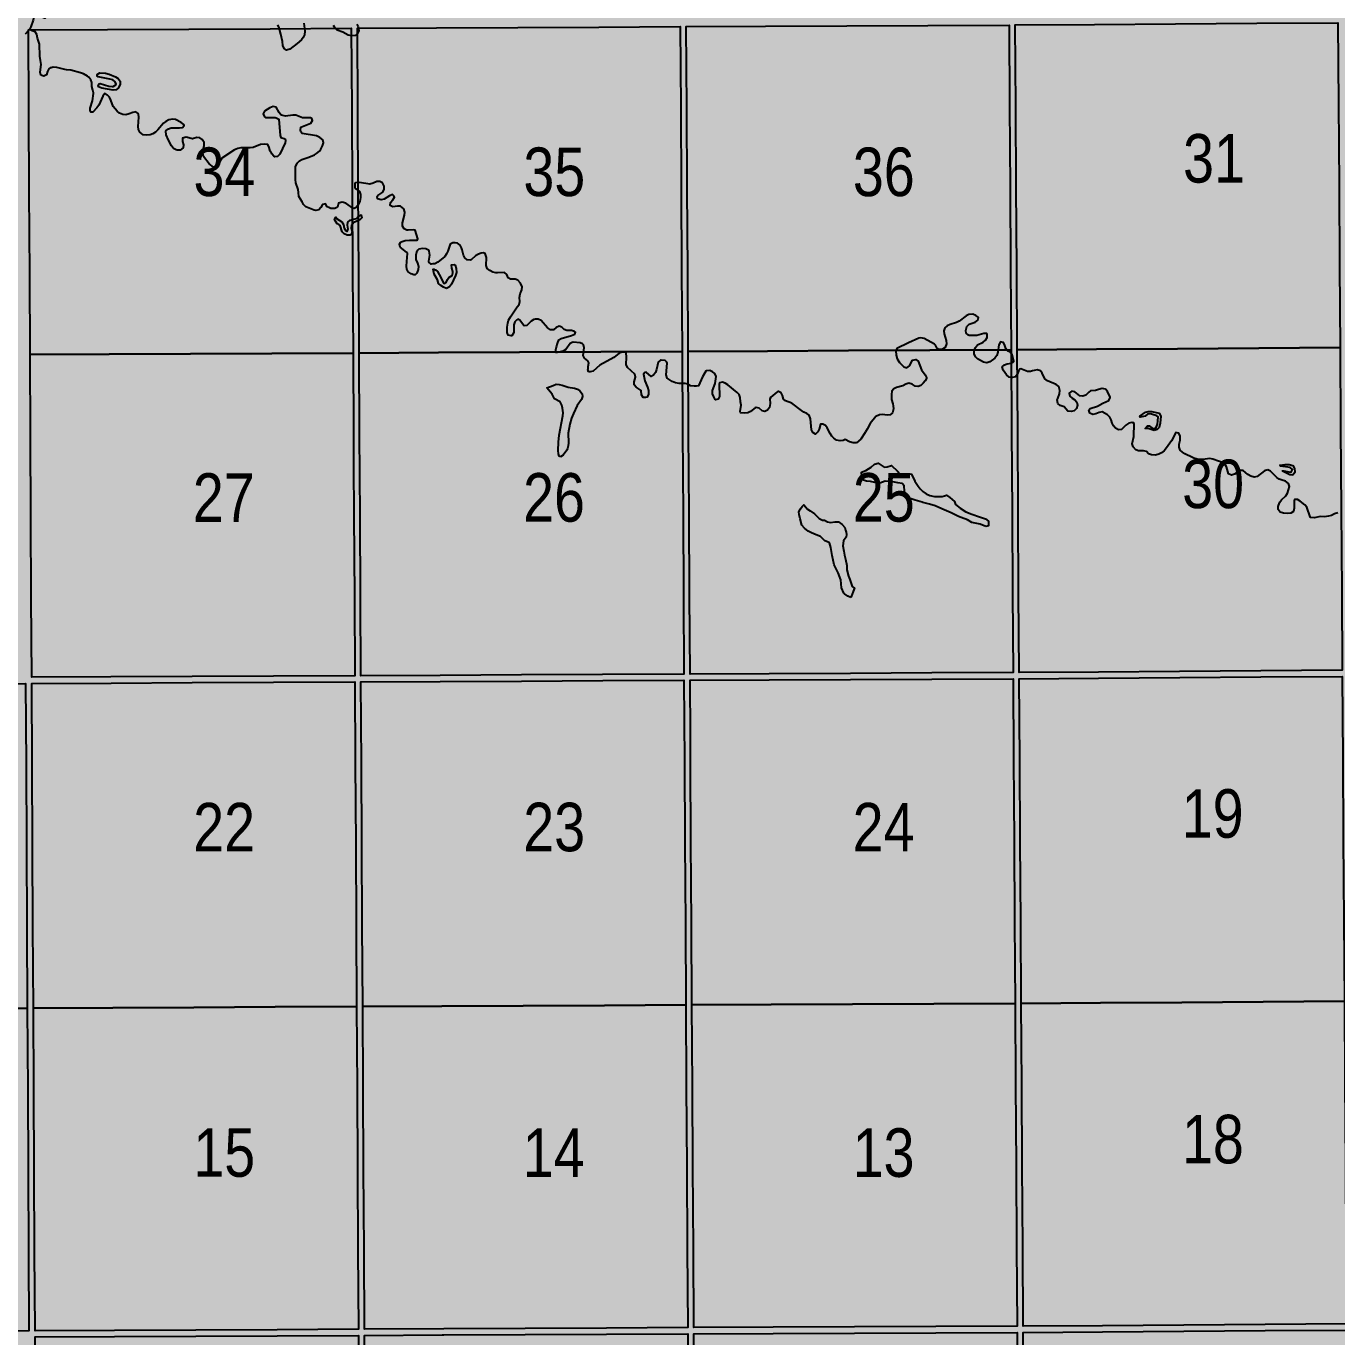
# Model space of a CAD drawing. Extents: x 403018 to 417191, y 6033193 to 6042673.
# Drawn here: x 415498.4 to 415714.5, y 6037375.8 to 6037591.9 of the extents above; entities that cross this region are included whole.
import ezdxf

# ---------------------------------------------------------------- set-up
doc = ezdxf.new("R2010")
doc.units = 0
doc.header["$LTSCALE"] = 5
doc.linetypes.add('DASHED2', pattern=[9.525, 6.35, -3.175])
for name, color, linetype in [('Quarters', 8, 'Continuous'), ('RoadSeg', 57, 'DASHED2'), ('T-WATER', 160, 'Continuous')]:
    doc.layers.add(name, color=color, linetype=linetype)
doc.layers.add('ROUTE-MAP-BACKGROUND-H', color=7, linetype='Continuous', true_color=0xf0ebff)
doc.styles.add('120', font='ARIALN.TTF', dxfattribs={"height": 13})

msp = doc.modelspace()

# ---------------------------------------------------------------- hatches: boundary and pattern name
at = {"layer": 'ROUTE-MAP-BACKGROUND-H'}
h = msp.add_hatch(color=256, dxfattribs=at)
h.dxf.hatch_style = 1
h.paths.add_polyline_path([(412923.423, 6037807.465), (416092.9, 6037807.465), (416092.9, 6035965.758), (412923.423, 6035965.758)])

# ---------------------------------------------------------------- linework, layer by layer
at = {"layer": 'Quarters'}
for points in [[(415606.477, 6037551.682), (415606.555, 6037538.294), (415593.157, 6037538.227), (415579.759, 6037538.16), (415566.361, 6037538.093), (415553.298, 6037538.028), (415553.226, 6037551.416), (415553.153, 6037564.805), (415553.081, 6037578.195), (415553.009, 6037591.584), (415566.067, 6037591.649), (415579.46, 6037591.716), (415592.853, 6037591.783), (415606.246, 6037591.85), (415606.323, 6037578.46), (415606.4, 6037565.071), (415606.477, 6037551.682)], [(415660.733, 6037551.945), (415660.816, 6037538.553), (415647.418, 6037538.489), (415634.02, 6037538.425), (415620.622, 6037538.361), (415607.559, 6037538.299), (415607.482, 6037551.687), (415607.404, 6037565.076), (415607.327, 6037578.465), (415607.25, 6037591.855), (415620.308, 6037591.92), (415633.701, 6037591.987), (415647.094, 6037592.054), (415660.487, 6037592.121), (415660.569, 6037578.729), (415660.651, 6037565.336), (415660.733, 6037551.945)], [(415674.883, 6037538.651), (415661.82, 6037538.56), (415661.738, 6037551.952), (415661.655, 6037565.343), (415661.573, 6037578.736), (415661.492, 6037592.128), (415674.55, 6037592.219), (415687.943, 6037592.311), (415701.336, 6037592.404), (415714.729, 6037592.496), (415714.816, 6037579.104), (415714.902, 6037565.713), (415714.989, 6037552.322), (415715.076, 6037538.931), (415701.678, 6037538.838), (415688.281, 6037538.744), (415674.883, 6037538.651)], [(415552.221, 6037551.411), (415552.294, 6037538.023), (415538.894, 6037537.959), (415525.494, 6037537.895), (415512.094, 6037537.831), (415499.029, 6037537.769), (415498.961, 6037551.158), (415498.893, 6037564.548), (415498.825, 6037577.938), (415498.758, 6037591.329), (415511.818, 6037591.39), (415525.214, 6037591.453), (415538.609, 6037591.516), (415552.005, 6037591.579), (415552.077, 6037578.189), (415552.149, 6037564.8), (415552.221, 6037551.411)], [(415552.511, 6037497.857), (415552.581, 6037484.803), (415539.177, 6037484.738), (415525.773, 6037484.674), (415512.368, 6037484.609), (415499.299, 6037484.546), (415499.232, 6037497.601), (415499.164, 6037510.99), (415499.097, 6037524.38), (415499.029, 6037537.769), (415512.094, 6037537.831), (415525.494, 6037537.895), (415538.894, 6037537.959), (415552.294, 6037538.023), (415552.366, 6037524.634), (415552.393, 6037519.6), (415552.439, 6037511.245), (415552.511, 6037497.857)], [(415606.787, 6037498.129), (415606.862, 6037485.075), (415593.459, 6037485.008), (415580.056, 6037484.941), (415566.654, 6037484.874), (415553.586, 6037484.808), (415553.515, 6037497.862), (415553.443, 6037511.25), (415553.37, 6037524.639), (415553.298, 6037538.028), (415566.361, 6037538.093), (415579.759, 6037538.16), (415593.157, 6037538.227), (415606.555, 6037538.294), (415606.632, 6037524.906), (415606.709, 6037511.517), (415606.787, 6037498.129)], [(415661.062, 6037498.379), (415661.142, 6037485.322), (415647.74, 6037485.261), (415634.337, 6037485.2), (415620.934, 6037485.139), (415607.866, 6037485.08), (415607.791, 6037498.133), (415607.713, 6037511.522), (415607.636, 6037524.91), (415607.559, 6037538.299), (415620.622, 6037538.361), (415634.02, 6037538.425), (415647.418, 6037538.489), (415660.816, 6037538.553), (415660.898, 6037525.162), (415660.98, 6037511.77), (415661.062, 6037498.379)], [(415675.214, 6037485.421), (415662.146, 6037485.329), (415662.066, 6037498.386), (415661.984, 6037511.777), (415661.902, 6037525.169), (415661.82, 6037538.56), (415674.883, 6037538.651), (415688.281, 6037538.744), (415701.678, 6037538.838), (415715.076, 6037538.931), (415715.163, 6037525.54), (415715.25, 6037512.149), (415715.337, 6037498.758), (415715.422, 6037485.702), (415702.019, 6037485.608), (415688.617, 6037485.514), (415675.214, 6037485.421)], [(415552.804, 6037443.633), (415552.877, 6037430.244), (415539.468, 6037430.179), (415526.059, 6037430.114), (415512.649, 6037430.048), (415499.575, 6037429.985), (415499.507, 6037443.374), (415499.44, 6037456.763), (415499.372, 6037470.153), (415499.304, 6037483.542), (415512.373, 6037483.605), (415525.778, 6037483.67), (415539.182, 6037483.734), (415552.587, 6037483.799), (415552.659, 6037470.41), (415552.732, 6037457.022), (415552.804, 6037443.633)], [(415607.1, 6037443.905), (415607.177, 6037430.517), (415593.769, 6037430.45), (415580.362, 6037430.382), (415566.954, 6037430.315), (415553.881, 6037430.249), (415553.808, 6037443.638), (415553.736, 6037457.027), (415553.664, 6037470.415), (415553.591, 6037483.804), (415566.659, 6037483.869), (415580.062, 6037483.936), (415593.465, 6037484.004), (415606.868, 6037484.071), (415606.945, 6037470.682), (415607.022, 6037457.294), (415607.1, 6037443.905)], [(415661.395, 6037444.144), (415661.477, 6037430.752), (415648.07, 6037430.694), (415634.662, 6037430.636), (415621.254, 6037430.578), (415608.181, 6037430.521), (415608.104, 6037443.91), (415608.027, 6037457.298), (415607.949, 6037470.687), (415607.925, 6037474.968), (415607.872, 6037484.075), (415620.94, 6037484.135), (415634.343, 6037484.196), (415647.746, 6037484.257), (415661.148, 6037484.318), (415661.231, 6037470.927), (415661.313, 6037457.535), (415661.395, 6037444.144)], [(415675.554, 6037430.851), (415662.481, 6037430.759), (415662.399, 6037444.151), (415662.317, 6037457.542), (415662.235, 6037470.934), (415662.153, 6037484.325), (415675.22, 6037484.416), (415688.623, 6037484.51), (415702.026, 6037484.604), (415715.428, 6037484.697), (415715.515, 6037471.306), (415715.602, 6037457.916), (415715.689, 6037444.525), (415715.776, 6037431.134), (415702.368, 6037431.039), (415688.961, 6037430.945), (415675.554, 6037430.851)], [(415498.503, 6037443.369), (415498.571, 6037429.98), (415485.159, 6037429.92), (415471.748, 6037429.86), (415458.336, 6037429.8), (415445.259, 6037429.742), (415445.196, 6037443.134), (415445.133, 6037456.526), (415445.07, 6037469.918), (415445.007, 6037483.31), (415458.079, 6037483.366), (415471.486, 6037483.423), (415484.893, 6037483.48), (415498.299, 6037483.537), (415498.367, 6037470.148), (415498.435, 6037456.758), (415498.503, 6037443.369)], [(415498.775, 6037389.811), (415498.841, 6037376.757), (415485.424, 6037376.695), (415472.008, 6037376.632), (415458.591, 6037376.57), (415445.51, 6037376.509), (415445.448, 6037389.566), (415445.385, 6037402.958), (415445.322, 6037416.35), (415445.259, 6037429.742), (415458.336, 6037429.8), (415471.748, 6037429.86), (415485.159, 6037429.92), (415498.571, 6037429.98), (415498.639, 6037416.59), (415498.707, 6037403.201), (415498.775, 6037389.811)], [(415553.094, 6037390.079), (415553.164, 6037377.025), (415539.751, 6037376.959), (415526.338, 6037376.893), (415512.924, 6037376.827), (415499.845, 6037376.762), (415499.779, 6037389.816), (415499.711, 6037403.206), (415499.643, 6037416.595), (415499.575, 6037429.985), (415512.649, 6037430.048), (415526.059, 6037430.114), (415539.468, 6037430.179), (415552.877, 6037430.244), (415552.949, 6037416.856), (415553.021, 6037403.467), (415553.094, 6037390.079)], [(415607.409, 6037390.352), (415607.484, 6037377.298), (415594.072, 6037377.231), (415580.659, 6037377.163), (415567.246, 6037377.096), (415554.169, 6037377.03), (415554.098, 6037390.084), (415554.026, 6037403.472), (415553.953, 6037416.861), (415553.881, 6037430.249), (415566.954, 6037430.315), (415580.362, 6037430.382), (415593.769, 6037430.45), (415607.177, 6037430.517), (415607.254, 6037417.129), (415607.332, 6037403.74), (415607.409, 6037390.352)], [(415661.724, 6037390.578), (415661.804, 6037377.521), (415648.391, 6037377.466), (415634.979, 6037377.411), (415621.566, 6037377.356), (415608.489, 6037377.302), (415608.413, 6037390.356), (415608.336, 6037403.744), (415608.259, 6037417.133), (415608.181, 6037430.521), (415621.254, 6037430.578), (415634.662, 6037430.636), (415648.07, 6037430.694), (415661.477, 6037430.752), (415661.559, 6037417.361), (415661.642, 6037403.969), (415661.724, 6037390.578)], [(415675.885, 6037377.621), (415662.808, 6037377.528), (415662.728, 6037390.585), (415662.646, 6037403.976), (415662.564, 6037417.368), (415662.481, 6037430.759), (415675.554, 6037430.851), (415688.961, 6037430.945), (415702.368, 6037431.039), (415715.776, 6037431.134), (415715.863, 6037417.743), (415715.949, 6037404.352), (415716.036, 6037390.961), (415716.121, 6037377.905), (415702.709, 6037377.81), (415689.297, 6037377.715), (415675.885, 6037377.621)], [(415553.387, 6037335.855), (415553.459, 6037322.466), (415540.041, 6037322.399), (415526.623, 6037322.332), (415513.205, 6037322.266), (415500.122, 6037322.2), (415500.054, 6037335.59), (415499.986, 6037348.979), (415499.918, 6037362.368), (415499.85, 6037375.758), (415512.929, 6037375.822), (415526.343, 6037375.888), (415539.756, 6037375.955), (415553.17, 6037376.021), (415553.242, 6037362.632), (415553.315, 6037349.244), (415553.387, 6037335.855)], [(415607.722, 6037336.129), (415607.799, 6037322.74), (415594.382, 6037322.673), (415580.964, 6037322.605), (415567.546, 6037322.537), (415554.464, 6037322.471), (415554.391, 6037335.86), (415554.319, 6037349.249), (415554.247, 6037362.637), (415554.174, 6037376.026), (415566.978, 6037376.09), (415567.252, 6037376.091), (415580.665, 6037376.159), (415594.077, 6037376.226), (415607.49, 6037376.294), (415607.567, 6037362.905), (415607.645, 6037349.517), (415607.722, 6037336.129)], [(415662.057, 6037336.342), (415662.139, 6037322.951), (415648.721, 6037322.899), (415635.304, 6037322.847), (415621.886, 6037322.795), (415608.804, 6037322.744), (415608.726, 6037336.133), (415608.649, 6037349.521), (415608.572, 6037362.91), (415608.494, 6037376.298), (415621.572, 6037376.352), (415634.985, 6037376.407), (415648.398, 6037376.462), (415661.81, 6037376.517), (415661.892, 6037363.125), (415661.974, 6037349.734), (415662.057, 6037336.342)], [(415676.225, 6037323.051), (415663.143, 6037322.958), (415663.061, 6037336.35), (415662.979, 6037349.741), (415662.897, 6037363.132), (415662.814, 6037376.524), (415675.891, 6037376.616), (415689.304, 6037376.711), (415702.716, 6037376.806), (415716.128, 6037376.9), (415716.214, 6037363.509), (415716.301, 6037350.118), (415716.388, 6037336.728), (415716.475, 6037323.337), (415703.058, 6037323.241), (415689.642, 6037323.146), (415676.225, 6037323.051)]]:
    msp.add_lwpolyline(points, close=True, dxfattribs=at)
at = {"layer": 'T-WATER'}
for points in [[(415503.426, 6037595.246), (415503.119, 6037595.211), (415502.549, 6037595.043), (415502.113, 6037594.683), (415501.831, 6037593.638), (415501.517, 6037593.261), (415501.388, 6037593.26), (415500.96, 6037593.412), (415500.923, 6037593.52), (415501.001, 6037594.011), (415501.236, 6037594.584), (415501.304, 6037595.102), (415501.076, 6037595.299), (415500.748, 6037595.238), (415500.305, 6037595.005), (415499.935, 6037594.61), (415499.791, 6037594.156), (415499.672, 6037593.402), (415499.538, 6037592.92), (415499.146, 6037591.817), (415498.909, 6037591.36)], [(415544.163, 6037592.412), (415544.338, 6037591.125), (415544.281, 6037590.514), (415544.081, 6037590.076), (415543.814, 6037589.684), (415543.081, 6037589.046), (415541.872, 6037588.133), (415541.338, 6037587.994), (415540.938, 6037588.266), (415540.712, 6037588.749), (415540.655, 6037589.413), (415540.407, 6037590.598), (415540.083, 6037591.66), (415539.861, 6037592.132)], [(415552.896, 6037592.252), (415553.158, 6037591.817), (415553.223, 6037591.232), (415553.05, 6037590.741), (415552.69, 6037590.41), (415552.078, 6037590.356), (415551.508, 6037590.471), (415550.609, 6037590.916), (415549.669, 6037591.285), (415549.321, 6037591.604), (415549.078, 6037592.053)], [(415498.909, 6037591.36), (415498.569, 6037590.963), (415498.193, 6037590.626)], [(415502.507, 6037585.08), (415502.335, 6037585.047), (415502.144, 6037584.895), (415501.915, 6037584.452), (415501.738, 6037583.922), (415501.273, 6037583.685), (415500.779, 6037583.877), (415500.695, 6037584.363), (415500.838, 6037585.594), (415500.765, 6037586.269), (415500.622, 6037586.973), (415500.569, 6037588.972), (415500.238, 6037589.948), (415500.123, 6037590.571), (415499.89, 6037591.004), (415499.376, 6037591.148), (415498.909, 6037591.36)], [(415504.774, 6037584.773), (415503.419, 6037585.091), (415502.848, 6037585.145), (415502.507, 6037585.08)], [(415508.473, 6037583.678), (415507.858, 6037584.063), (415507.341, 6037584.263), (415505.753, 6037584.68), (415505.036, 6037584.711), (415504.774, 6037584.773)], [(415509.385, 6037581.377), (415509.22, 6037581.964), (415509.208, 6037582.622), (415509.071, 6037583.106), (415508.716, 6037583.526), (415508.473, 6037583.678)], [(415534.706, 6037571.876), (415533.772, 6037571.877), (415533.281, 6037571.778), (415532.762, 6037571.536), (415530.632, 6037570.185), (415529.864, 6037568.846), (415529.3, 6037568.694), (415528.54, 6037569.239), (415527.645, 6037570.449), (415527.539, 6037570.942), (415527.558, 6037571.518), (415527.722, 6037572.233), (415527.759, 6037572.738), (415527.396, 6037573.237), (415527.018, 6037573.54), (415526.518, 6037573.565), (415525.8, 6037573.378), (415524.752, 6037573.651), (415524.189, 6037573.444), (415524.185, 6037572.93), (415524.351, 6037572.382), (415524.273, 6037571.882), (415523.795, 6037571.508), (415523.294, 6037571.48), (415523.103, 6037571.535), (415522.666, 6037571.778), (415522.359, 6037572.179), (415521.866, 6037573.105), (415521.47, 6037574.034), (415521.423, 6037574.639), (415521.48, 6037574.738), (415521.831, 6037575.012), (415522.309, 6037575.157), (415523.683, 6037575.182), (415524.19, 6037575.246), (415524.454, 6037575.53), (415524.359, 6037575.742), (415523.962, 6037576.045), (415523.008, 6037576.516), (415522.512, 6037576.592), (415521.917, 6037576.475), (415521.414, 6037576.224), (415521.036, 6037575.929), (415520.097, 6037574.827), (415519.694, 6037574.447), (415519.283, 6037574.192), (415518.81, 6037574.031), (415518.287, 6037573.955), (415517.665, 6037574.027), (415517.152, 6037574.445), (415516.897, 6037574.868), (415516.872, 6037575.363), (415516.949, 6037576.901), (415516.923, 6037577.414), (415516.875, 6037577.516), (415516.473, 6037577.817), (415515.989, 6037577.71), (415515.383, 6037577.468), (415514.824, 6037577.334), (415514.322, 6037577.349), (415513.762, 6037577.584), (415513.37, 6037577.926), (415512.754, 6037578.708), (415512.352, 6037579.744), (415512.119, 6037580.207), (415511.785, 6037580.577), (415511.436, 6037580.821), (415511.316, 6037580.776), (415511.012, 6037580.392), (415510.364, 6037578.908), (415510.063, 6037578.489), (415509.369, 6037577.769), (415509.029, 6037577.735), (415508.925, 6037577.891), (415508.922, 6037578.388), (415509.309, 6037579.591), (415509.466, 6037580.804), (415509.407, 6037581.3), (415509.385, 6037581.377)], [(415546.242, 6037570.951), (415546.763, 6037571.33), (415546.984, 6037571.635), (415547.278, 6037572.22), (415547.426, 6037572.703), (415547.308, 6037573.173), (415546.801, 6037573.597), (415546.265, 6037573.821), (415543.9, 6037574.207), (415543.658, 6037574.503), (415543.601, 6037574.784), (415543.701, 6037575.288), (415545.315, 6037575.962), (415545.6, 6037576.373), (415545.502, 6037576.72), (415545.276, 6037576.828), (415543.96, 6037576.835), (415542.861, 6037577.264), (415542.363, 6037577.264), (415541.149, 6037577.103), (415540.516, 6037577.248), (415540.397, 6037577.314), (415540.091, 6037577.686), (415539.61, 6037578.572), (415539.11, 6037578.665), (415538.566, 6037578.484), (415537.713, 6037577.92), (415537.459, 6037577.474), (415537.668, 6037576.966), (415537.872, 6037576.858), (415539.45, 6037576.843), (415539.608, 6037576.809), (415540.052, 6037576.573), (415540.276, 6037573.906), (415540.396, 6037573.547), (415541.082, 6037573.339), (415541.159, 6037573.093), (415541.092, 6037572.679), (415540.19, 6037570.818), (415539.821, 6037570.428), (415539.402, 6037570.406), (415539.22, 6037570.514), (415538.884, 6037570.884), (415538.826, 6037570.992)], [(415538.826, 6037570.992), (415538.641, 6037571.34), (415538.464, 6037571.941), (415538.24, 6037572.399), (415538.16, 6037572.432), (415537.663, 6037572.478), (415537.002, 6037572.406), (415535.846, 6037571.934), (415535.35, 6037571.875), (415534.706, 6037571.876)], [(415542.807, 6037567.111), (415542.827, 6037568.747), (415543.082, 6037569.352), (415543.438, 6037569.709), (415543.872, 6037569.956), (415544.979, 6037570.306), (415545.927, 6037570.722), (415546.242, 6037570.951)], [(415548.291, 6037562.031), (415548.048, 6037562.129), (415547.728, 6037562.628), (415547.238, 6037562.518), (415546.956, 6037562.033), (415546.643, 6037561.635), (415546.152, 6037561.53), (415545.889, 6037561.595), (415544.515, 6037562.137), (415544.123, 6037562.507), (415543.885, 6037562.986), (415543.331, 6037563.849), (415543.308, 6037564.523), (415543.228, 6037565.016), (415542.88, 6037566.113), (415542.802, 6037566.665), (415542.807, 6037567.111)], [(415560.096, 6037556.232), (415560.133, 6037556.288), (415560.404, 6037556.437), (415560.887, 6037556.561), (415561.59, 6037556.643), (415562.821, 6037556.62), (415562.915, 6037556.692), (415562.983, 6037556.885), (415562.553, 6037558.304), (415562.207, 6037558.33), (415561.363, 6037558.275), (415561.162, 6037558.314), (415560.701, 6037558.526), (415560.467, 6037558.967), (415560.454, 6037559.494), (415560.787, 6037560.776), (415560.844, 6037561.278), (415560.659, 6037561.78), (415560.115, 6037562.234), (415559.62, 6037562.235), (415558.88, 6037562.144), (415558.406, 6037562.362), (415558.464, 6037562.856), (415558.845, 6037563.291), (415559.111, 6037563.716), (415559.003, 6037563.973), (415558.778, 6037564.147), (415558.319, 6037563.955), (415557.418, 6037563.401), (415556.924, 6037563.3), (415556.301, 6037563.481), (415556.266, 6037563.86), (415556.38, 6037564.019), (415557.189, 6037564.579), (415557.44, 6037565.026), (415557.42, 6037565.525), (415557.147, 6037566.098), (415556.695, 6037566.335), (415556.198, 6037566.292), (415555.637, 6037566.022), (415555.083, 6037565.862), (415553.364, 6037566.168), (415552.69, 6037566.084), (415552.603, 6037565.928), (415552.582, 6037565.344), (415552.755, 6037565.093), (415553.361, 6037564.67), (415553.525, 6037564.198), (415553.523, 6037563.672), (415553.387, 6037562.996), (415553.157, 6037562.468), (415552.825, 6037562.038), (415552.476, 6037561.866), (415552.273, 6037561.915), (415551.089, 6037562.742), (415550.5, 6037562.898), (415549.883, 6037562.757), (415549.703, 6037562.104), (415549.262, 6037561.873), (415548.648, 6037561.887), (415548.291, 6037562.031)], [(415565.427, 6037552.718), (415565.163, 6037552.689), (415564.802, 6037553.019), (415564.779, 6037553.195), (415564.957, 6037554.186), (415564.844, 6037554.831), (415564.745, 6037554.968), (415564.309, 6037555.212), (415563.775, 6037555.267), (415563.137, 6037555.131), (415562.972, 6037555.017), (415562.732, 6037554.672), (415562.619, 6037554.185), (415562.67, 6037553.45), (415562.942, 6037552.856), (415563.09, 6037552.304), (415563.018, 6037551.81), (415562.826, 6037551.18), (415562.528, 6037550.91), (415562.336, 6037550.916), (415561.859, 6037551.065), (415561.378, 6037551.405), (415561.163, 6037551.856), (415561.12, 6037552.363), (415561.148, 6037553.113), (415561.299, 6037554.428), (415561.129, 6037554.668), (415560.066, 6037555.482), (415559.937, 6037555.993), (415560.096, 6037556.232)], [(415570.285, 6037555.063), (415570.203, 6037555.369), (415569.931, 6037555.841), (415569.498, 6037556.136), (415569.156, 6037556.203), (415568.775, 6037556.194), (415568.331, 6037555.956), (415567.926, 6037554.823), (415567.701, 6037554.377), (415567.415, 6037553.965), (415566.26, 6037553.009), (415565.756, 6037552.755), (415565.427, 6037552.718)], [(415576.141, 6037551.271), (415575.86, 6037551.263), (415575.372, 6037551.374), (415574.843, 6037551.618), (415574.415, 6037551.953), (415574.27, 6037552.439), (415574.322, 6037553.791), (415574.078, 6037554.444), (415573.728, 6037554.539), (415573.438, 6037554.512), (415572.965, 6037554.351), (415572.505, 6037554.051), (415571.769, 6037553.416), (415571.585, 6037553.346), (415571.09, 6037553.373), (415570.739, 6037553.721), (415570.523, 6037554.172), (415570.285, 6037555.063)], [(415579.487, 6037550.041), (415579.009, 6037550.183), (415578.25, 6037550.199), (415577.849, 6037550.406), (415577.634, 6037550.988), (415577.258, 6037551.303), (415576.141, 6037551.271)], [(415582.506, 6037543.607), (415582.325, 6037543.599), (415582.116, 6037543.536), (415581.69, 6037543.275), (415580.939, 6037542.573), (415580.537, 6037542.518), (415580.384, 6037542.633), (415579.796, 6037543.464), (415579.492, 6037543.621), (415579.32, 6037543.521), (415578.99, 6037543.146), (415578.788, 6037542.688), (415578.792, 6037541.458), (415578.754, 6037541.281), (415578.455, 6037540.876), (415578.379, 6037540.848), (415577.871, 6037540.947), (415577.72, 6037541.421), (415577.725, 6037542.318), (415577.799, 6037542.95), (415577.956, 6037543.424), (415578.242, 6037543.978), (415579.367, 6037545.666), (415579.685, 6037546.046), (415579.791, 6037546.535), (415579.726, 6037547.193), (415579.842, 6037547.807), (415580.116, 6037548.47), (415580.157, 6037548.971), (415579.916, 6037549.531), (415579.487, 6037550.041)], [(415668.505, 6037530.528), (415668.804, 6037531.321), (415668.834, 6037531.821), (415668.673, 6037532.501), (415668.267, 6037532.861), (415666.816, 6037533.467), (415666.399, 6037533.776), (415665.952, 6037534.706), (415665.645, 6037535.118), (415665.101, 6037535.255), (415664.61, 6037535.173), (415664.354, 6037535.088), (415664, 6037534.969), (415663.501, 6037535), (415662.433, 6037535.42), (415662.243, 6037535.378), (415662.021, 6037535.04), (415661.844, 6037534.489), (415661.545, 6037534.101), (415661.062, 6037533.974), (415660.512, 6037534.05), (415660.069, 6037534.42), (415659.49, 6037535.21), (415659.361, 6037535.727), (415659.704, 6037536.087), (415660.175, 6037536.248), (415660.853, 6037536.367), (415661.253, 6037536.654), (415661.183, 6037537.143), (415660.988, 6037537.721), (415660.731, 6037538.15), (415660.254, 6037538.361), (415659.954, 6037538.76), (415659.793, 6037539.296), (415659.546, 6037539.745), (415659.07, 6037539.857), (415658.795, 6037539.398), (415658.623, 6037538.143), (415658.44, 6037537.603), (415658.163, 6037537.161), (415657.331, 6037536.585), (415656.835, 6037536.432), (415656.286, 6037536.548), (415655.759, 6037536.782), (415655.301, 6037537.08), (415654.955, 6037537.423), (415654.727, 6037537.868), (415654.71, 6037538.38), (415654.924, 6037538.957), (415655.255, 6037539.366), (415656.214, 6037539.841), (415656.617, 6037540.166), (415656.868, 6037540.603), (415656.898, 6037541.156), (415656.809, 6037541.227), (415656.312, 6037541.221), (415655.183, 6037540.916), (415654.603, 6037540.899), (415653.921, 6037540.937), (415653.797, 6037540.979), (415653.427, 6037541.278), (415653.363, 6037541.77), (415653.544, 6037542.429), (415653.882, 6037542.775), (415654.906, 6037543.101), (415655.356, 6037543.427), (415655.466, 6037543.864), (415655.407, 6037543.944), (415655.007, 6037544.244), (415654.53, 6037544.422), (415653.866, 6037544.374), (415653.429, 6037544.143), (415652.236, 6037543.277), (415651.793, 6037543.047), (415650.753, 6037542.725), (415650.25, 6037542.5), (415649.908, 6037542.156), (415649.714, 6037541.665), (415649.783, 6037541.171), (415650.134, 6037540.119), (415650.189, 6037539.566), (415649.952, 6037538.959), (415649.504, 6037538.689), (415648.93, 6037538.592), (415648.551, 6037538.885), (415648.352, 6037539.344), (415648.194, 6037539.516), (415646.471, 6037540.413), (415645.957, 6037540.526), (415645.585, 6037540.475), (415643.873, 6037539.731), (415641.979, 6037538.757), (415641.814, 6037538.398), (415641.861, 6037537.658), (415642.008, 6037537.045), (415642.425, 6037536.478), (415643.111, 6037535.739), (415643.605, 6037535.611), (415644.073, 6037535.934), (415644.549, 6037536.846), (415645.08, 6037536.961), (415645.47, 6037536.68), (415646.064, 6037535.272), (415646.637, 6037534.413), (415646.877, 6037533.974), (415646.872, 6037533.801), (415646.671, 6037533.416), (415646.336, 6037533.046), (415645.956, 6037532.695), (415645.5, 6037532.486), (415644.984, 6037532.589), (415644.482, 6037532.897), (415643.935, 6037533.044), (415643.462, 6037532.886), (415642.99, 6037532.622), (415641.903, 6037532.344), (415641.472, 6037532.107), (415641.159, 6037531.716), (415641.073, 6037531.205), (415641.078, 6037530.378), (415641.291, 6037529.637)], [(415585.259, 6037541.863), (415584.873, 6037541.854), (415584.351, 6037542.176), (415583.305, 6037543.397), (415582.824, 6037543.621), (415582.506, 6037543.607)], [(415585.704, 6037538.04), (415585.713, 6037538.534), (415585.831, 6037539.042), (415586.004, 6037539.615), (415586.255, 6037540.2), (415586.592, 6037540.45), (415588.32, 6037540.91), (415588.855, 6037541.13), (415588.969, 6037541.457), (415588.817, 6037541.565), (415588.345, 6037541.73), (415587.572, 6037541.73), (415587.098, 6037541.893), (415586.734, 6037542.316), (415586.26, 6037542.48), (415585.8, 6037542.236), (415585.374, 6037541.865), (415585.259, 6037541.863)], [(415591.124, 6037534.923), (415591.033, 6037535.29), (415591.041, 6037535.407), (415591.067, 6037535.788), (415591.2, 6037536.435), (415591.019, 6037536.756), (415590.471, 6037537.168), (415590.238, 6037537.597), (415590.428, 6037538.877), (415590.314, 6037539.37), (415590.139, 6037539.544), (415589.768, 6037539.717), (415588.595, 6037539.8), (415588.406, 6037539.764), (415588.092, 6037539.602), (415587.38, 6037538.596), (415586.953, 6037538.31), (415585.704, 6037538.04)], [(415616.264, 6037529.682), (415616.195, 6037530.002), (415616.155, 6037530.668), (415615.963, 6037531.17), (415615.639, 6037531.532), (415614.084, 6037532.798), (415613.688, 6037533.073), (415613.201, 6037533.195), (415612.749, 6037533.112), (415612.673, 6037532.873), (415612.747, 6037530.873), (415612.509, 6037530.404), (415612.092, 6037530.321), (415612.031, 6037530.385), (415611.778, 6037530.816), (415611.572, 6037531.31), (415611.558, 6037531.846), (415612, 6037532.997), (415612.181, 6037534.184), (415611.948, 6037534.653), (415611.566, 6037534.943), (415611.107, 6037535.142), (415610.587, 6037535.101), (415610.482, 6037535.016), (415609.921, 6037534.116), (415609.264, 6037532.643), (415608.953, 6037532.548), (415608.58, 6037532.552), (415607.947, 6037532.644), (415607.493, 6037532.897), (415607.053, 6037533.011), (415606.082, 6037533.029), (415605.471, 6037533.126), (415604.928, 6037533.323), (415604.082, 6037533.885), (415603.916, 6037534.406), (415604.105, 6037536.356), (415604.062, 6037536.498), (415603.764, 6037536.814), (415603.119, 6037536.869), (415602.97, 6037536.827), (415602.632, 6037536.504), (415602.317, 6037535.29), (415602.151, 6037534.819), (415601.856, 6037534.368), (415601.471, 6037534.184), (415600.63, 6037534.852), (415600.397, 6037534.843), (415600.206, 6037534.549), (415600.418, 6037533.468), (415600.85, 6037532.402), (415601.002, 6037531.87), (415601.02, 6037531.226), (415600.82, 6037530.775), (415600.524, 6037530.68), (415600.117, 6037530.706), (415599.867, 6037531.139), (415599.831, 6037531.857), (415599.007, 6037532.416), (415598.674, 6037532.789), (415598.657, 6037533.29), (415598.872, 6037534.06), (415598.772, 6037534.553), (415597.563, 6037535.644), (415597.354, 6037536.15), (415597.391, 6037537.356), (415597.354, 6037538.052), (415597.165, 6037538.196), (415596.665, 6037538.187), (415596.191, 6037537.987), (415595.328, 6037537.304), (415592.992, 6037536.035), (415591.874, 6037535.032), (415591.384, 6037534.923), (415591.124, 6037534.923)], [(415622.209, 6037531.56), (415621.195, 6037530.745), (415621.001, 6037530.449), (415621.09, 6037529.7), (415620.99, 6037529.061), (415620.636, 6037528.607), (415620.181, 6037528.398), (415619.759, 6037528.515), (415619.271, 6037528.941), (415618.772, 6037529.034), (415618.585, 6037528.983), (415617.838, 6037528.373), (415617.377, 6037528.179), (415616.868, 6037528.116), (415616.2, 6037528.192), (415616.109, 6037528.358), (415616.315, 6037529.45), (415616.264, 6037529.682)], [(415635.309, 6037523.198), (415634.785, 6037523.242), (415634.158, 6037523.381), (415633.44, 6037523.747), (415633.138, 6037523.62), (415632.645, 6037523.525), (415631.996, 6037523.681), (415631.602, 6037523.976), (415631.26, 6037524.33), (415630.961, 6037524.758), (415630.48, 6037525.684), (415630.187, 6037526.081), (415629.748, 6037526.323), (415629.375, 6037526.281), (415629.158, 6037525.497), (415628.948, 6037525.043), (415628.564, 6037524.65), (415628.133, 6037524.908), (415627.921, 6037525.38), (415627.731, 6037527.194), (415627.517, 6037527.756), (415627.121, 6037528.051), (415626.637, 6037528.275), (415626.224, 6037528.557), (415624.661, 6037529.782), (415623.63, 6037530.135), (415623.256, 6037530.431), (415623.092, 6037531.013), (415622.889, 6037531.47), (415622.478, 6037531.707), (415622.371, 6037531.69), (415622.209, 6037531.56)], [(415680.859, 6037526.536), (415680.722, 6037526.566), (415680.236, 6037526.449), (415679.745, 6037526.13), (415679.043, 6037525.406), (415678.534, 6037525.371), (415678.025, 6037525.645), (415677.693, 6037526.018), (415677.485, 6037526.478), (415677.325, 6037527.025), (415677.095, 6037527.469), (415676.742, 6037527.823), (415675.836, 6037528.308), (415675.342, 6037528.237), (415674.818, 6037527.979), (415674.321, 6037527.891), (415673.792, 6037528.128), (415673.636, 6037528.609), (415673.877, 6037528.875), (415675.084, 6037529.278), (415675.97, 6037529.784), (415676.955, 6037530.221), (415677.159, 6037530.676), (415677.14, 6037530.756), (415676.704, 6037531.677), (415676.385, 6037532.071), (415675.834, 6037532.178), (415675.213, 6037532.04), (415674.736, 6037531.858), (415673.922, 6037531.81), (415673.616, 6037531.591), (415673.147, 6037531.095), (415672.669, 6037530.899), (415672.175, 6037530.985), (415671.32, 6037531.62), (415670.81, 6037531.762), (415670.398, 6037531.411), (415670.487, 6037530.919), (415670.888, 6037530.578), (415671.339, 6037530.29), (415671.67, 6037529.941), (415671.759, 6037529.45), (415671.631, 6037528.854), (415671.21, 6037528.504), (415670.725, 6037528.377), (415670.162, 6037528.434), (415669.567, 6037529.162)], [(415641.291, 6037529.637), (415641.387, 6037529.306), (415641.427, 6037528.806), (415641.234, 6037528.147), (415640.878, 6037527.822), (415640.385, 6037527.784), (415639.622, 6037527.864), (415639.12, 6037527.837), (415638.525, 6037527.583), (415637.558, 6037526.429), (415637.076, 6037525.494), (415636.831, 6037525.032), (415636.749, 6037524.911)], [(415669.567, 6037529.162), (415668.915, 6037529.38), (415668.5, 6037529.716), (415668.417, 6037530.296), (415668.505, 6037530.528)], [(415636.749, 6037524.911), (415636.009, 6037523.812), (415635.309, 6037523.198)], [(415681.05, 6037524.445), (415681.13, 6037526.233), (415681.043, 6037526.497), (415680.859, 6037526.536)], [(415690.711, 6037520.809), (415689.492, 6037521.38), (415689.075, 6037521.655), (415688.726, 6037522.022), (415688.519, 6037522.477), (415688.528, 6037522.994), (415688.704, 6037523.653), (415688.693, 6037524.331), (415688.488, 6037524.794), (415688.003, 6037524.922), (415687.275, 6037523.532), (415686.439, 6037522.416)], [(415686.439, 6037522.416), (415686.038, 6037521.88), (415685.643, 6037521.555), (415685.196, 6037521.338), (415684.658, 6037521.208), (415683.978, 6037521.221), (415683.503, 6037521.38), (415683.128, 6037521.761), (415682.649, 6037521.904), (415681.814, 6037521.915), (415681.384, 6037522.037), (415680.951, 6037522.576), (415680.805, 6037523.055), (415681.043, 6037524.28), (415681.05, 6037524.445)], [(415692.319, 6037520.474), (415691.515, 6037520.529), (415690.951, 6037520.696), (415690.711, 6037520.809)], [(415695.012, 6037520.196), (415694.111, 6037520.514), (415693.604, 6037520.631), (415692.426, 6037520.467), (415692.319, 6037520.474)], [(415703.162, 6037518.783), (415702.619, 6037518.595), (415701.422, 6037517.677), (415700.93, 6037517.579), (415700.357, 6037517.716), (415699.88, 6037517.984), (415699.097, 6037518.654), (415698.589, 6037518.644), (415697.679, 6037518.043), (415697.147, 6037517.904), (415696.698, 6037518.128), (415696.323, 6037519.264), (415696.076, 6037519.693), (415695.658, 6037519.967), (415695.012, 6037520.196)], [(415705.533, 6037517.06), (415705.027, 6037517.204), (415704.63, 6037517.481), (415703.597, 6037518.538), (415703.162, 6037518.783)], [(415714.68, 6037511.666), (415714.153, 6037511.493), (415713.671, 6037511.252), (415713.186, 6037511.135), (415712.516, 6037511.034), (415711.853, 6037511.078), (415710.799, 6037510.861), (415710.202, 6037510.904), (415710.117, 6037511.019), (415709.586, 6037512.61), (415709.283, 6037512.991), (415708.478, 6037513.616), (415708.025, 6037513.893), (415707.539, 6037513.892), (415707.51, 6037513.822), (415707.485, 6037512.431), (415707.376, 6037511.867), (415706.946, 6037511.614), (415706.418, 6037511.538), (415705.763, 6037511.601), (415705.19, 6037511.798), (415704.859, 6037512.241), (415704.85, 6037512.738), (415704.895, 6037512.906), (415705.112, 6037513.433), (415705.408, 6037513.805), (415706.127, 6037514.503), (415706.397, 6037514.939), (415706.718, 6037515.995), (415706.591, 6037516.485), (415706.1, 6037516.898), (415705.533, 6037517.06)]]:
    msp.add_lwpolyline(points, dxfattribs=at)
for points in [[(415512.753, 6037581.396), (415510.861, 6037581.681), (415510.286, 6037581.907), (415510.241, 6037582.019), (415510.432, 6037582.434), (415510.608, 6037582.47), (415511.998, 6037582.025), (415512.581, 6037581.973), (415512.729, 6037582.004), (415513.167, 6037582.246), (415513.239, 6037582.342), (415513.061, 6037582.75), (415512.654, 6037583.075), (415512.174, 6037583.215), (415510.242, 6037583.596), (415510.117, 6037583.713), (415510.109, 6037583.942), (415510.511, 6037584.22), (415511.452, 6037584.155), (415512.074, 6037583.992), (415513.127, 6037583.594), (415513.577, 6037583.292), (415513.86, 6037582.883), (415513.871, 6037582.384), (415513.627, 6037581.76), (415513.25, 6037581.432), (415512.753, 6037581.396)], [(415551.311, 6037557.486), (415550.842, 6037557.661), (415550.507, 6037558.028), (415550.158, 6037559.064), (415549.962, 6037559.247), (415549.65, 6037559.322), (415549.254, 6037560.069), (415549.439, 6037560.417), (415549.539, 6037560.218), (415550.44, 6037559.664), (415550.712, 6037559.244), (415550.836, 6037558.611), (415551.097, 6037558.187), (415551.277, 6037558.064), (415551.441, 6037558.348), (415551.463, 6037558.478), (415551.384, 6037559.13), (415551.426, 6037559.62), (415551.811, 6037559.929), (415552.175, 6037560.041), (415552.871, 6037560.228), (415553.177, 6037560.598), (415553.194, 6037560.619), (415553.657, 6037560.806), (415553.757, 6037560.299), (415553.385, 6037559.983), (415553.18, 6037559.885), (415552.447, 6037559.535), (415552.179, 6037559.288), (415552.049, 6037559.137), (415551.99, 6037558.635), (415552.129, 6037558.035), (415551.992, 6037557.557), (415551.886, 6037557.49), (415551.311, 6037557.486)], [(415567.68, 6037548.688), (415567.198, 6037548.886), (415566.778, 6037549.171), (415566.411, 6037549.509), (415566.216, 6037550.116), (415565.682, 6037551.035), (415565.508, 6037551.841), (415565.648, 6037551.857), (415565.77, 6037551.753), (415565.91, 6037551.723), (415566.226, 6037551.471), (415566.768, 6037550.505), (415567.187, 6037549.552), (415567.439, 6037549.481), (415567.66, 6037549.683), (415567.872, 6037550.135), (415568.103, 6037550.478), (415568.659, 6037550.819), (415568.754, 6037551.229), (415568.75, 6037551.447), (415568.575, 6037552.04), (415568.51, 6037552.565), (415569.031, 6037552.612), (415569.146, 6037552.519), (415569.322, 6037551.981), (415569.347, 6037551.281), (415569.191, 6037550.84), (415568.513, 6037549.411), (415568.182, 6037548.96), (415567.68, 6037548.688)], [(415586.505, 6037520.887), (415586.271, 6037521.015), (415586.159, 6037521.406), (415586.114, 6037521.971), (415586.156, 6037523.312), (415586.273, 6037524.496), (415586.887, 6037527.672), (415586.93, 6037528.169), (415586.86, 6037528.919), (415586.737, 6037529.416), (415586.442, 6037529.968), (415585.538, 6037530.481), (415585.152, 6037531.236), (415584.239, 6037532.3), (415585.289, 6037532.679), (415585.81, 6037532.867), (415586.304, 6037532.835), (415586.804, 6037532.732), (415587.766, 6037532.419), (415588.823, 6037532.227), (415589.305, 6037532.057), (415589.715, 6037531.799), (415590.104, 6037531.282), (415590.146, 6037530.842), (415589.964, 6037530.387), (415589.264, 6037529.396), (415588.628, 6037528.035), (415588.332, 6037527.274), (415588.058, 6037526.314), (415587.792, 6037524.835), (415587.805, 6037523.235), (415587.769, 6037522.737), (415587.662, 6037522.272), (415587.549, 6037522.01), (415586.932, 6037521.197), (415586.505, 6037520.887)], [(415684.427, 6037525.232), (415683.434, 6037525.588), (415682.95, 6037525.582), (415683.302, 6037526.023), (415683.599, 6037525.999), (415684.25, 6037525.538), (415684.717, 6037525.721), (415684.964, 6037526.29), (415685.022, 6037526.831), (415685.054, 6037527.504), (415684.859, 6037527.673), (415683.946, 6037527.938), (415683.382, 6037527.989), (415682.904, 6037527.62), (415682.105, 6037527.439), (415682.033, 6037527.597), (415682.959, 6037528.268), (415683.441, 6037528.4), (415684.014, 6037528.366), (415685.225, 6037528.092), (415685.493, 6037527.617), (415685.41, 6037526.439), (415685.255, 6037525.767), (415684.903, 6037525.413), (415684.427, 6037525.232)], [(415656.675, 6037509.402), (415655.711, 6037509.813), (415654.323, 6037510.09), (415653.614, 6037510.534), (415652.573, 6037510.915), (415652.159, 6037511.066), (415650.925, 6037511.699), (415649.421, 6037512.333), (415648.288, 6037512.846), (415647.375, 6037513.088), (415646.275, 6037513.38), (415646.161, 6037513.413), (415645.023, 6037513.742), (415644.025, 6037514.085), (415643.45, 6037514.393), (415643.239, 6037515.256), (415643.17, 6037516.125), (415642.85, 6037516.534), (415642.156, 6037516.604), (415641.039, 6037516.863), (415640.074, 6037516.918), (415639.157, 6037516.565), (415638.328, 6037516.671), (415637.651, 6037516.826), (415636.974, 6037516.88), (415636.466, 6037517.051), (415636.282, 6037517.476), (415636.248, 6037517.612), (415636.132, 6037518.156), (415636.133, 6037518.308), (415636.133, 6037518.393), (415636.88, 6037518.679), (415637.729, 6037519.218), (415638.273, 6037519.725), (415638.9, 6037519.841), (415639.39, 6037519.517), (415639.897, 6037519.192), (415640.372, 6037519.275), (415641.1, 6037519.459), (415642.096, 6037518.556), (415642.416, 6037518.164), (415642.975, 6037518.043), (415643.398, 6037518.041), (415644.127, 6037518.089), (415644.377, 6037518.06), (415644.918, 6037516.898), (415645.473, 6037516.098), (415645.81, 6037515.622), (415646.249, 6037515.196), (415646.823, 6037514.821), (415647.397, 6037514.53), (415648.176, 6037514.374), (415648.803, 6037514.354), (415649.43, 6037514.386), (415649.82, 6037514.503), (415650.159, 6037514.57), (415650.345, 6037514.45), (415650.699, 6037514.194), (415651.508, 6037513.535), (415651.643, 6037513.053), (415652.419, 6037512.456), (415653.331, 6037511.825), (415654.346, 6037511.447), (415655.598, 6037511.001), (415656.579, 6037510.692), (415657.068, 6037510.316), (415657.082, 6037509.519), (415656.675, 6037509.402)], [(415707.288, 6037517.867), (415706.8, 6037517.959), (415705.808, 6037518.421), (415705.601, 6037518.567), (415705.551, 6037518.601), (415705.595, 6037518.601), (415705.794, 6037518.599), (415706.879, 6037518.371), (415706.983, 6037518.404), (415707.224, 6037518.825), (415706.845, 6037519.141), (415705.273, 6037519.354), (415705.118, 6037519.547), (415705.998, 6037519.66), (415706.663, 6037519.643), (415707.306, 6037519.461), (415707.555, 6037518.987), (415707.599, 6037518.452), (415707.556, 6037518.289), (415707.288, 6037517.867)], [(415634.406, 6037497.713), (415633.878, 6037497.923), (415633.348, 6037498.332), (415633.236, 6037498.418), (415632.851, 6037499.285), (415632.721, 6037500.642), (415632.319, 6037501.764), (415631.849, 6037502.648), (415631.63, 6037503.107), (415631.298, 6037504.636), (415631.066, 6037505.96), (415630.884, 6037506.724), (415630.528, 6037506.878), (415630.089, 6037507.033), (415629.684, 6037507.509), (415629.38, 6037507.748), (415628.653, 6037508.057), (415627.909, 6037508.399), (415627.335, 6037508.673), (415626.727, 6037509.134), (415626.306, 6037509.644), (415626.056, 6037510.68), (415625.89, 6037511.376), (415625.83, 6037511.851), (415626.08, 6037512.309), (415626.386, 6037512.698), (415626.659, 6037512.985), (415627.248, 6037512.27), (415627.705, 6037511.997), (415628.378, 6037511.487), (415628.515, 6037511.383), (415629.19, 6037510.718), (415629.697, 6037510.479), (415630.07, 6037510.477), (415630.559, 6037510.17), (415631.033, 6037510.083), (415631.728, 6037510.165), (415632.355, 6037510.197), (415632.98, 6037509.77), (415633.384, 6037509.242), (415633.535, 6037508.817), (415633.618, 6037508.494), (415633.679, 6037508.085), (415633.615, 6037507.646), (415633.308, 6037507.24), (415633.155, 6037507.071), (415633.083, 6037506.223), (415633.232, 6037505.357), (415633.331, 6037504.712), (415633.498, 6037504.05), (415633.713, 6037502.997), (415633.727, 6037502.25), (415634.027, 6037501.231), (415634.195, 6037500.704), (415634.362, 6037500.161), (415634.613, 6037499.498), (415634.992, 6037499.232), (415634.406, 6037497.713)]]:
    msp.add_lwpolyline(points, close=True, dxfattribs=at)

# ---------------------------------------------------------------- texts
at = {"layer": 'RoadSeg', "style": '120'}
for s, p in [('31', (415689.181, 6037566.138)), ('34', (415525.982, 6037563.916)), ('35', (415580.384, 6037563.916)), ('36', (415634.725, 6037563.907)), ('30', (415689.041, 6037512.446)), ('27', (415525.864, 6037510.188)), ('26', (415580.338, 6037510.214)), ('25', (415634.725, 6037510.223)), ('19', (415688.965, 6037458.091)), ('22', (415525.928, 6037455.825)), ('23', (415580.368, 6037455.86)), ('24', (415634.686, 6037455.825)), ('18', (415689.001, 6037404.39)), ('13', (415634.688, 6037402.167)), ('15', (415525.954, 6037402.183)), ('14', (415580.279, 6037402.148))]:
    msp.add_text(s, height=8.0041, dxfattribs=at).set_placement(p)
msp.add_text('64-18-5', height=39.983, rotation=359.95761, dxfattribs=at).set_placement((415423.711, 6037413.396))

doc.saveas('drawing.dxf')
